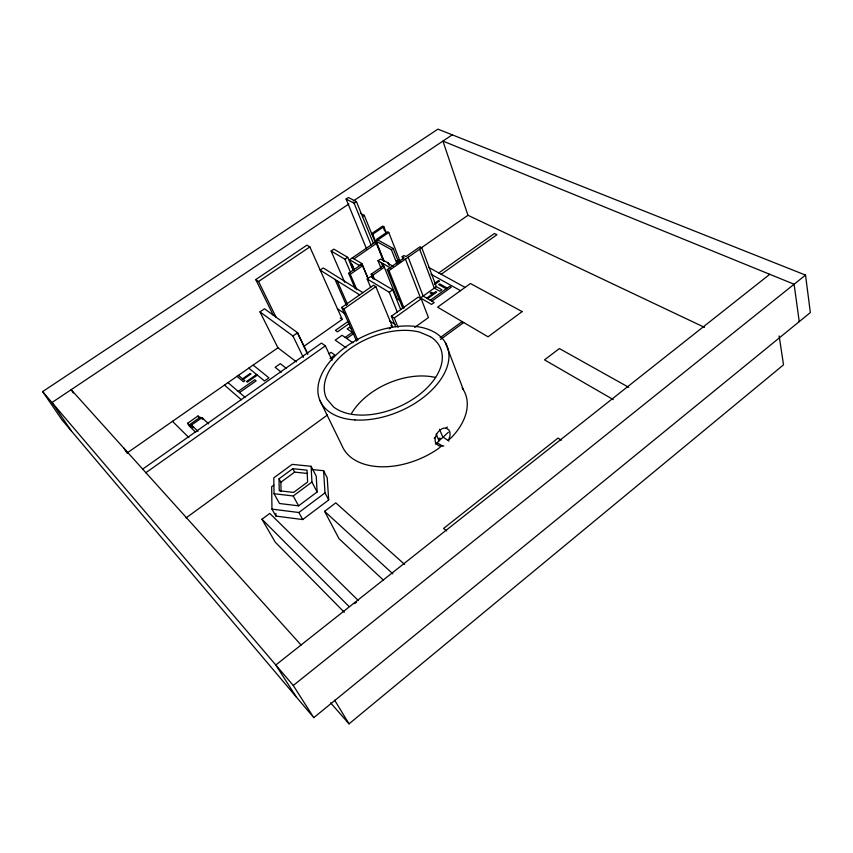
<?xml version="1.0" encoding="UTF-8"?>
<svg xmlns="http://www.w3.org/2000/svg" width="853" height="853" viewBox="0 0 853 853"><rect width="100%" height="100%" fill="white"/><g stroke="black" fill="none" stroke-linecap="round" stroke-linejoin="round"><path stroke-width="1.28" d="M449.019 441.118L442.824 436.939M435.371 443.933A60.286 38.236 -23.5 0 0 437.312 442.504L440.265 439.7L438.73 438.932L439.626 438.111L441.193 438.911L448.401 432.236M434.198 438.154L435.595 436.971M319.8 400.206L342.117 445.916A66.907 42.479 -23.5 0 0 438.527 448.497L441.865 445.661L439.146 445.895L436.288 444.061A9.682 6.557 -59.5 0 1 435.286 438.047L435.958 435.691A9.682 6.557 -59.5 0 1 444.274 428.067L446.108 428.121L447.356 427.012M330.623 702.84L349.037 723.856L783.523 364.828L779.141 335.954M313.776 717.64L810.35 312.571L805.52 275.092L437.92 129.144L42.65 391.591L61.789 419.633L313.776 717.64L293.272 685.481L42.65 391.591M293.272 685.481L805.52 275.092M769.747 274.303L275.796 664.988L296.354 697.04M354.624 603.636L356.511 602.143M383.573 580.275L339.036 538.712L324.609 511.32L335.783 502.865L404.642 564.43M273.781 485.186L271.659 486.743L271.958 509.113L275.914 516.086L302.708 519.552L328.693 499.965L327.211 477.776L323.586 470.717L311.686 469.481M298.593 505.84L317.124 491.968L316.239 476.187L311.11 466.303L292.152 464.373L273.802 477.861L274.048 493.716L279.517 503.505L298.593 505.84L293.229 495.988L274.048 493.716M271.958 509.113L298.849 512.514L325.014 492.874L323.586 470.717M344.281 612.241L275.252 542.199L261.956 519.242L269.793 513.41L358.409 600.64M293.229 495.988L311.931 482.052L311.11 466.303M279.006 478.853L292.803 468.681L307.048 470.174L307.624 482.009L293.624 492.416L279.251 490.752L279.006 478.853L280.872 482.254L281.074 491.52M280.872 482.254L294.637 472.104L307.56 473.479M440.063 337.724L462.155 321.602M440.543 339.441L463.712 322.519M186.061 517.91L327.456 414.974M414.654 327.488L428.441 317.551L421.19 298.849L418.237 297.111L391.388 316.218L395.696 326.678M430.285 300.245L449.712 286.341L451.28 287.226L431.831 301.152M391.388 316.218L394.278 318.03L421.19 298.849M426.692 298.145L435.787 291.651L436.661 292.152L427.566 298.646M389.224 328.917L392.412 326.635L375.842 286.651L373.497 285.233L341.701 307.443L356.629 341.125M434.689 283.271L438.527 280.552L439.487 281.085L434.699 284.497M330.047 358.591L334.941 355.104L331.103 352.353L329.002 353.846M405.452 259.109L420.508 297.932L436.331 286.651L441.875 289.785L439.828 291.257L434.294 288.101L419.655 249.193M345.166 337.425L352.289 332.382L347.15 328.906L349.357 327.349L351.415 328.736M438.794 272.939L494.431 233.487L496.947 234.703L441.214 274.271M346.713 338.481L354.027 333.299M145.692 472.818L325.366 345.849L332.073 360.233M392.721 289.807L370.554 276.564L367.142 278.942L389.245 292.259L392.721 289.807L400.718 309.586M348.003 321.506L335.389 330.388L337.479 331.828L349.069 323.66M142.504 469.246L321.474 343.066L325.366 345.849M256.561 374.478L246.57 381.472L247.338 382.123L257.339 375.117M195.614 432.183L189.195 425.935L187.617 423.269L198.013 415.987L200.54 418.375M187.617 423.269L190.944 426.5L189.792 424.549L200.252 417.213L201.948 418.823M238.19 391.399L254.78 379.756L256.135 380.875L239.522 392.551M189.792 424.549L193.151 427.811L191.509 425.029L202.033 417.639L208.644 423.866M303.487 346.617L342.224 319.406L309.852 246.922L306.941 245.152L255.761 279.581L273.248 315.141M242.572 378.828L250.313 373.411L250.953 373.945L243.201 379.361M341.701 307.443L343.983 308.935L375.842 286.651M403.085 259.077L402.168 256.71L403.938 255.473L405.932 256.572L419.985 246.784L421.766 247.733L436.331 286.651M397.615 263.257L396.752 261.082L398.5 259.866L400.782 261.146M402.797 308.274L387.241 269.601L404.151 257.809L402.168 256.71M297.59 332.745L264.494 308.807L259.984 311.878L292.942 335.986L297.59 332.745L307.89 354.144M296.428 361.875L277.929 347.8L127.054 453.018L123.685 447.846M421.115 247.956L467.966 215.287L704.525 327.381M387.241 269.601L388.968 270.604L421.766 247.733M371.183 274.208L382.656 266.243L384.319 267.202L372.846 275.188L371.183 274.208L373.198 279.059M389.341 265.358L388.36 262.916L387.827 263.278L393.382 266.456M399.865 260.794L388.765 232.464L376.056 241.186L391.399 249.673L393.158 248.458L397.903 260.517M380.96 268.023L378.007 260.73L380.427 259.056L388.36 262.916M367.931 278.014L361.896 263.556L359.22 265.4L349.623 259.717L374.925 242.359L376.621 243.297L383.871 261.317M355.296 288.836L348.632 273.291L360.958 264.782L362.61 265.763L368.123 278.952M348.632 273.291L350.263 274.282L362.61 265.763M353.942 258.875L376.621 243.297M347.704 257.318L333.886 249.151L331.124 251.017L344.921 259.227L347.704 257.318L353.163 270.166M383.829 226.663L382.73 226.088L371.652 233.647L372.729 234.244L383.829 226.663L386.249 232.826M255.761 279.581L258.534 281.501L309.852 246.922M362.525 216.566L364.284 215.382L375.608 243.478M348.877 203.974L51.98 402.52L71.257 430.818M353.302 201.02L452.261 134.838M356.458 201.66L348.419 197.48L346.094 199.026L354.123 203.217L356.458 201.66L373.422 243.531M443.848 445.895L442.782 446.204L437.504 443.038M446.108 428.121L448.945 429.997A9.682 6.557 -59.5 0 1 449.222 438.335L448.305 440.169L451.557 437.397A66.907 42.479 -23.5 0 0 462.081 387.816M438.996 440.873L436.16 433.953M360.307 213.271L364.284 215.382M388.765 232.464L387.539 231.803L376.578 239.32L393.158 248.458M428.611 267.33L465.088 287.397M430.946 274.218L460.524 290.67M628.725 387.315L559.387 348.557L544.523 359.87L613.254 399.577M447.239 288.111L439.69 283.868L438.698 284.571L446.247 288.826M396.752 261.082L399.033 262.361M378.007 260.73L390.855 268.119M433.345 293.389L431.33 292.227L430.147 293.069L432.172 294.232M352.278 257.894L361.896 263.556M420.508 297.932L431.543 304.425L434.198 302.527L423.131 296.055L408.16 257.222M400.515 300.917L397.103 298.849L382.826 263.502M362.898 292.632L323.223 267.97L320.11 270.102L359.678 294.882M389.512 320.877L394.992 324.364M390.866 325.643L392.412 326.635M561.317 440.201L558.022 438.069L443.603 528.433L446.652 530.929M337.372 308.754L344.783 313.648M340.294 318.126L342.224 319.406M353.003 342.81L342.053 335.282L335.197 340.134L346.041 347.715M286.533 368.517L280.306 363.666L275.135 367.302L281.341 372.196M253.149 365.084L268.919 377.847L264.494 380.96L248.788 368.123M238.424 375.352L244.886 380.779L243.468 381.771L237.006 376.344M227.996 382.624L245.014 397.274M224.467 385.087L241.335 399.737M324.609 511.32L392.806 573.802M191.509 425.029L198.035 431.351M172.477 421.339L188.886 437.578M261.956 519.242L348.962 606.44M301.066 644.996L71.172 389.693L73.369 393.009M125.423 449.766L127.438 452.879M334.653 700.196L349.037 723.856M198.013 415.987L199.058 417.767M202.033 417.639L203.11 419.495M298.849 512.514L302.708 519.552M292.803 468.681L294.637 472.104M311.931 482.052L317.124 491.968M325.014 492.874L328.693 499.965M259.984 311.878L277.929 347.8M258.534 281.501L276.009 317.135M292.942 335.986L303.316 357.375M297.217 332.467L307.517 353.867M343.983 308.935L357.834 340.262M335.016 279.443L346.478 305.513M337.159 280.776L347.566 304.521M331.124 251.017L344.687 282.279M344.921 259.227L350.402 272.064M350.263 274.282L356.927 289.849M354.4 269.74L352.118 264.366L350.572 263.449L353.185 269.58M349.623 259.717L354.187 270.476M367.142 278.942L370.703 287.461M372.846 275.188L374.35 278.835M346.094 199.026L366.683 249.193M394.278 318.03L398.095 327.349M439.53 429.24L442.878 437.354M354.123 203.217L371.098 244.982M389.245 292.259L397.285 312.027M381.163 262.543L382.656 266.243M376.056 241.186L383.967 260.858M372.729 234.244L383.125 260.069M388.968 270.604L404.034 308.114M383.221 227.314L384.671 231.003M391.399 249.673L397.199 264.387M445.309 342.501L463.435 389.885M467.966 215.287L442.92 141.086L794.111 284.23L799.24 321.634M275.871 513.453L275.914 516.086M351.617 413.279A60.286 38.236 -23.5 0 1 435.659 377.506M522.132 311.59L488.055 336.818L437.589 307.176L470.461 283.527L522.132 311.59M430.349 336.647L419.761 332.18A62.29 37.457 -23.5 0 0 349.634 348.973A62.29 37.457 -23.5 0 0 326.998 399.268L333.608 406.966A62.29 37.457 -23.5 0 0 417.106 396.325A62.29 37.457 -23.5 0 0 430.349 336.647M354.923 419.953A69.168 41.605 -23.5 0 0 448.806 352.833A69.168 41.605 -23.5 0 0 346.499 346.35A69.168 41.605 -23.5 0 0 354.923 419.953"/></g></svg>
